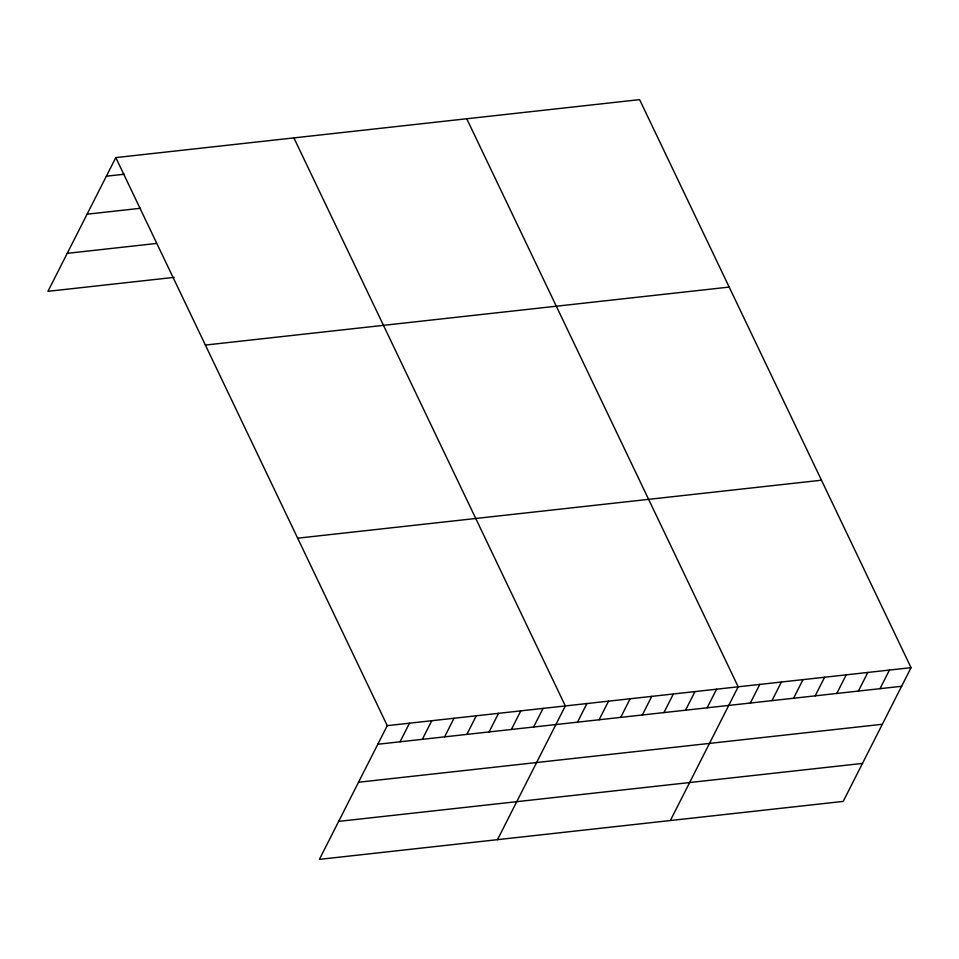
<?xml version="1.0" encoding="UTF-8"?>
<svg xmlns="http://www.w3.org/2000/svg" width="959" height="959" viewBox="0 0 959 959"><rect width="100%" height="100%" fill="white"/><g stroke="black" fill="none" stroke-linecap="round" stroke-linejoin="round"><path stroke-width="1.44" d="M115.799 157.6L387.244 725.651L319.395 859.372L843.201 801.4L911.05 667.668L639.605 99.628L115.799 157.6L47.95 291.332L174.106 277.367M400.059 741.786L409.505 723.182M422.32 739.329L431.766 720.724M444.592 736.86L454.027 718.255M466.853 734.402L476.287 715.786M489.114 731.933L498.548 713.328M511.375 729.475L520.809 710.859M533.636 727.006L543.07 708.401M497.493 839.664L565.331 705.932L293.886 137.892M577.498 722.151L586.944 703.546M599.111 719.753L608.545 701.149M620.713 717.368L630.159 698.763M642.326 714.982L651.76 696.366M663.928 712.585L673.374 693.98M685.541 710.199L694.975 691.583M707.143 707.802L716.589 689.197M670.353 820.532L738.19 686.8L466.745 118.76M750.358 703.019L759.804 684.414M771.971 700.633L781.405 682.017M793.572 698.236L803.019 679.631M815.186 695.85L824.62 677.234M836.787 693.453L846.234 674.848M858.401 691.067L867.835 672.451M880.002 688.67L889.449 670.065M106.353 176.204L124.167 174.238M87.077 214.193L140.505 208.283M67.226 253.344L156.269 243.478M205.37 345.06L729.176 287.077M297.662 538.191L821.467 480.219M387.244 725.651L911.05 667.668M377.798 744.256L901.616 686.284M358.522 782.244L882.34 724.273M338.671 821.384L862.477 763.412"/></g></svg>
